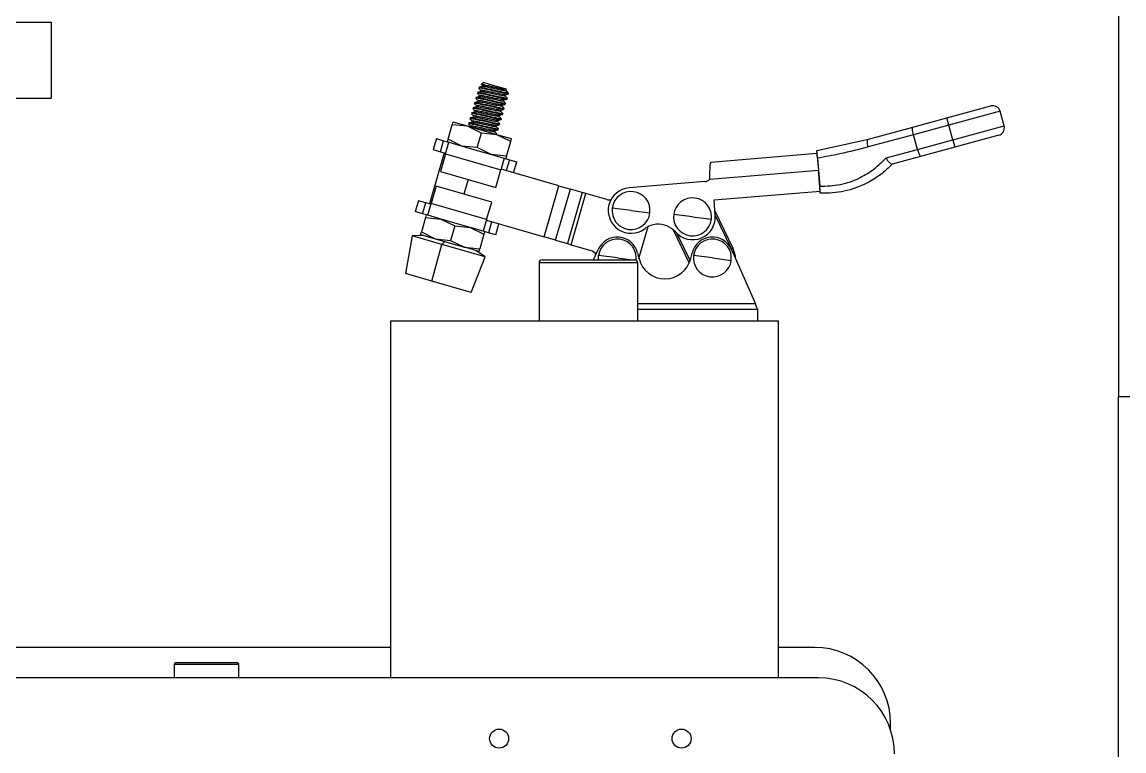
# Model space of a CAD drawing. Header units: millimetres. Extents: x -190 to 12889, y -227 to 3957.
# Drawn here: x 11197.9 to 11342.8, y 1205.8 to 1301.7 of the extents above; entities that cross this region are included whole.
import ezdxf

# ---------------------------------------------------------------- set-up
doc = ezdxf.new("R2010")
doc.units = ezdxf.units.MM
doc.header["$LTSCALE"] = 0.7
doc.layers.get('0').update_dxf_attribs({"color": 255})

msp = doc.modelspace()

# ---------------------------------------------------------------- linework, layer by layer
at = {"color": 7, "linetype": 'Continuous', "lineweight": 25}
for p, q in [((11342.1283, 1325.4288), (11342.1283, 1252.4288)), ((11091.7095, 1301.7288), (11201.7095, 1301.7288)), ((11201.7095, 1301.7288), (11201.7095, 1291.7288)), ((11258.3073, 1293.519), (11258.4364, 1293.3842)), ((11258.6539, 1293.75), (11258.3078, 1293.5588)), ((11258.4274, 1293.4011), (11258.3808, 1293.2395)), ((11258.6539, 1293.75), (11259.8143, 1293.4158)), ((11259.8143, 1293.4158), (11259.722, 1293.2354)), ((11259.8143, 1293.4158), (11261.5367, 1292.9196)), ((11151.9859, 1291.7288), (11201.7095, 1291.7288)), ((11258.0398, 1292.0558), (11257.9933, 1291.8942)), ((11258.2336, 1292.7284), (11258.187, 1292.5668)), ((11259.3503, 1292.1575), (11259.3261, 1292.0735)), ((11259.5441, 1292.8302), (11259.5199, 1292.7461)), ((11261.3976, 1291.9991), (11261.4443, 1292.1614)), ((11261.8787, 1292.3007), (11261.605, 1292.3796)), ((11261.8787, 1292.3007), (11261.7731, 1292.4918)), ((11257.189, 1290.3333), (11257.1861, 1290.3224)), ((11257.3826, 1291.0055), (11257.3799, 1290.9951)), ((11257.5763, 1291.6776), (11257.5737, 1291.6677)), ((11257.846, 1291.3832), (11257.7995, 1291.2215)), ((11258.9628, 1290.8122), (11258.9386, 1290.7282)), ((11259.1566, 1291.4849), (11259.1323, 1291.4008)), ((11261.2038, 1291.3264), (11261.2505, 1291.4887)), ((11319.5192, 1289.1162), (11325.3112, 1290.6824)), ((11258.3814, 1288.7943), (11258.3572, 1288.7102)), ((11258.5752, 1289.467), (11258.551, 1289.3829)), ((11258.769, 1290.1396), (11258.7448, 1290.0555)), ((11260.4287, 1288.6359), (11260.4755, 1288.7983)), ((11260.6225, 1289.3085), (11260.6692, 1289.4709)), ((11260.8162, 1289.9812), (11260.863, 1290.1435)), ((11315.0352, 1287.9036), (11319.5192, 1289.1162)), ((11319.7802, 1288.1509), (11319.5192, 1289.1162)), ((11326.5375, 1289.9782), (11319.7802, 1288.1509)), ((11327.0596, 1288.0475), (11326.5375, 1289.9782)), ((11253.9094, 1286.3116), (11254.459, 1288.2195)), ((11254.459, 1288.2195), (11254.5579, 1288.5628)), ((11256.4797, 1288.0091), (11254.459, 1288.2195)), ((11256.4797, 1288.0091), (11254.5579, 1288.5628)), ((11258.3027, 1287.1122), (11256.4797, 1288.0091)), ((11260.3234, 1286.9018), (11256.4797, 1288.0091)), ((11258.1877, 1288.1217), (11258.1634, 1288.0376)), ((11309.2139, 1286.3295), (11315.0352, 1287.9036)), ((11319.7802, 1288.1509), (11315.1484, 1286.8983)), ((11320.3023, 1286.2202), (11319.7802, 1288.1509)), ((11320.3023, 1286.2202), (11327.0596, 1288.0475)), ((11252.3691, 1286.3835), (11251.9538, 1284.9422)), ((11252.3691, 1286.3835), (11253.3217, 1286.1091)), ((11252.9065, 1284.6677), (11253.3217, 1286.1091)), ((11253.3217, 1286.1091), (11254.0027, 1285.9129)), ((11253.5597, 1284.3755), (11254.0027, 1285.9129)), ((11253.9094, 1286.3116), (11253.8105, 1285.9683)), ((11255.7323, 1285.4147), (11253.9094, 1286.3116)), ((11254.0027, 1285.9129), (11256.8001, 1285.1071)), ((11257.753, 1285.2043), (11258.3027, 1287.1122)), ((11260.3234, 1286.9018), (11258.3027, 1287.1122)), ((11262.1464, 1286.0049), (11260.3234, 1286.9018)), ((11262.2453, 1286.3482), (11260.3234, 1286.9018)), ((11261.5967, 1284.097), (11262.1464, 1286.0049)), ((11262.1464, 1286.0049), (11262.2453, 1286.3482)), ((11302.421, 1284.8352), (11309.2139, 1286.3295)), ((11315.1484, 1286.8983), (11309.1861, 1285.286)), ((11315.6705, 1284.9677), (11315.1484, 1286.8983)), ((11315.6705, 1284.9677), (11320.3023, 1286.2202)), ((11320.3023, 1286.2202), (11320.5634, 1285.2549)), ((11326.3553, 1286.8211), (11320.5634, 1285.2549)), ((11253.3952, 1284.5269), (11251.4574, 1277.8005)), ((11251.9538, 1284.9422), (11252.9065, 1284.6677)), ((11252.9065, 1284.6677), (11253.5874, 1284.4716)), ((11257.753, 1285.2043), (11255.7323, 1285.4147)), ((11256.8001, 1285.1071), (11258.5082, 1284.615)), ((11259.576, 1284.3074), (11257.753, 1285.2043)), ((11258.5082, 1284.615), (11261.3056, 1283.8091)), ((11288.4911, 1283.3058), (11302.4442, 1284.4504)), ((11302.4442, 1284.4504), (11302.6271, 1282.2213)), ((11311.5226, 1283.846), (11315.6705, 1284.9677)), ((11320.5634, 1285.2549), (11316.0793, 1284.0423)), ((11253.5597, 1284.3755), (11252.8953, 1282.0693)), ((11253.5597, 1284.3755), (11260.8627, 1282.2716)), ((11261.5967, 1284.097), (11259.576, 1284.3074)), ((11261.3056, 1283.8091), (11260.8627, 1282.2716)), ((11261.3056, 1283.8091), (11261.9866, 1283.6129)), ((11261.5967, 1284.097), (11261.4978, 1283.7537)), ((11261.9866, 1283.6129), (11261.5713, 1282.1715)), ((11261.9866, 1283.6129), (11262.9392, 1283.3385)), ((11262.524, 1281.8971), (11262.9392, 1283.3385)), ((11302.5054, 1283.8066), (11302.8088, 1280.1087)), ((11316.0793, 1284.0423), (11312.3296, 1283.0283)), ((11252.8953, 1282.0693), (11260.1983, 1279.9654)), ((11260.1983, 1279.9654), (11260.8627, 1282.2716)), ((11268.4768, 1280.1822), (11260.8904, 1282.3677)), ((11288.3514, 1281.0502), (11302.6271, 1282.2213)), ((11302.853, 1279.4672), (11302.6271, 1282.2213)), ((11252.3417, 1280.1474), (11251.6773, 1277.8412)), ((11259.6447, 1278.0435), (11252.3417, 1280.1474)), ((11266.539, 1273.4557), (11268.4768, 1280.1822)), ((11268.4768, 1280.1822), (11269.9965, 1279.7444)), ((11287.6989, 1280.7324), (11277.7323, 1279.9147)), ((11268.0587, 1273.0179), (11269.9965, 1279.7444)), ((11271.5378, 1279.3003), (11269.6, 1272.5739)), ((11271.5378, 1279.3003), (11269.9965, 1279.7444)), ((11270.1005, 1272.4297), (11272.0383, 1279.1561)), ((11272.0383, 1279.1561), (11271.5378, 1279.3003)), ((11274.8134, 1278.3567), (11272.0383, 1279.1561)), ((11288.8999, 1278.3225), (11302.853, 1279.4672)), ((11250.0161, 1278.2157), (11249.6008, 1276.7743)), ((11250.9687, 1277.9413), (11250.0161, 1278.2157)), ((11250.5535, 1276.4999), (11250.9687, 1277.9413)), ((11251.6496, 1277.7451), (11250.9687, 1277.9413)), ((11251.2344, 1276.3037), (11251.6773, 1277.8412)), ((11258.9803, 1275.7373), (11251.6773, 1277.8412)), ((11258.9803, 1275.7373), (11259.6447, 1278.0435)), ((11277.9776, 1276.9248), (11275.4979, 1277.2428)), ((11289.0634, 1276.3292), (11288.8999, 1278.3225)), ((11250.5535, 1276.4999), (11249.6008, 1276.7743)), ((11250.9433, 1276.0158), (11250.3937, 1274.1079)), ((11251.2344, 1276.3037), (11250.5535, 1276.4999)), ((11251.0422, 1276.3591), (11250.9433, 1276.0158)), ((11250.9433, 1276.0158), (11252.964, 1275.8055)), ((11254.0318, 1275.4979), (11251.2344, 1276.3037)), ((11252.964, 1275.8055), (11254.787, 1274.9085)), ((11258.9803, 1275.7373), (11258.5374, 1274.1999)), ((11277.9776, 1276.9248), (11280.4573, 1276.6068)), ((11286.0735, 1276.0839), (11283.5938, 1276.4019)), ((11286.0735, 1276.0839), (11288.5532, 1275.7659)), ((11289.0179, 1276.8844), (11291.3808, 1271.9812)), ((11291.2006, 1271.8944), (11289.0634, 1276.3292)), ((11255.74, 1275.0058), (11254.0318, 1275.4979)), ((11254.787, 1274.9085), (11254.2374, 1273.0006)), ((11254.787, 1274.9085), (11256.8077, 1274.6982)), ((11258.5374, 1274.1999), (11255.74, 1275.0058)), ((11256.8077, 1274.6982), (11258.6307, 1273.8012)), ((11258.9526, 1275.6412), (11266.539, 1273.4557)), ((11259.6335, 1275.4451), (11259.2183, 1274.0037)), ((11260.1709, 1273.7293), (11260.5862, 1275.1706)), ((11279.0224, 1270.6222), (11280.2264, 1274.8014)), ((11285.648, 1270.0565), (11283.5812, 1274.3452)), ((11249.2005, 1273.5787), (11248.2969, 1268.6357)), ((11250.7221, 1273.6415), (11249.2005, 1273.5787)), ((11253.0683, 1272.4645), (11249.2005, 1273.5787)), ((11250.2948, 1273.7646), (11250.3937, 1274.1079)), ((11250.2948, 1273.7646), (11252.2166, 1273.211)), ((11250.3937, 1274.1079), (11252.2166, 1273.211)), ((11252.2166, 1273.211), (11254.2374, 1273.0006)), ((11252.2166, 1273.211), (11256.0603, 1272.1037)), ((11254.2374, 1273.0006), (11256.0603, 1272.1037)), ((11258.6307, 1273.8012), (11258.081, 1271.8933)), ((11259.2183, 1274.0037), (11258.5374, 1274.1999)), ((11258.7296, 1274.1445), (11258.6307, 1273.8012)), ((11260.1709, 1273.7293), (11259.2183, 1274.0037)), ((11268.0587, 1273.0179), (11266.539, 1273.4557)), ((11268.0587, 1273.0179), (11269.6, 1272.5739)), ((11284.0187, 1273.8981), (11285.7459, 1270.3139)), ((11251.7779, 1267.6329), (11253.0683, 1272.4645)), ((11258.8097, 1270.8104), (11253.0683, 1272.4645)), ((11256.0603, 1272.1037), (11258.081, 1271.8933)), ((11257.9821, 1271.55), (11256.0603, 1272.1037)), ((11258.8097, 1270.8104), (11257.5548, 1271.6731)), ((11257.9821, 1271.55), (11258.081, 1271.8933)), ((11269.6, 1272.5739), (11270.1005, 1272.4297)), ((11270.1005, 1272.4297), (11272.7053, 1271.6793)), ((11273.0594, 1270.4288), (11273.6642, 1271.7932)), ((11291.1924, 1271.7932), (11294.3518, 1264.6654)), ((11291.3808, 1271.9812), (11291.2006, 1271.8944)), ((11291.4058, 1271.3116), (11291.2006, 1271.8944)), ((11256.9452, 1266.1443), (11258.8097, 1270.8104)), ((11265.8783, 1270.0288), (11265.8783, 1262.4288)), ((11266.2783, 1270.4288), (11272.3783, 1270.4288)), ((11272.3783, 1270.4288), (11278.4783, 1270.4288)), ((11273.6908, 1270.4288), (11273.6986, 1270.9968)), ((11276.1783, 1270.6788), (11273.6986, 1270.9968)), ((11278.8502, 1271.3294), (11279.0276, 1270.6007)), ((11278.8783, 1262.4288), (11278.8783, 1270.0288)), ((11285.8289, 1270.6007), (11286.0063, 1271.3294)), ((11288.6783, 1270.6788), (11286.1986, 1270.9968)), ((11288.6783, 1270.6788), (11291.158, 1270.3608)), ((11251.7779, 1267.6329), (11248.2969, 1268.6357)), ((11256.9452, 1266.1443), (11251.7779, 1267.6329)), ((11278.8783, 1263.9288), (11294.6783, 1263.9288)), ((11294.6783, 1262.4288), (11294.6783, 1263.9288)), ((11246.3783, 1215.4288), (11246.3783, 1262.4288)), ((11246.3783, 1262.4288), (11297.3783, 1262.4288)), ((11297.3783, 1215.4288), (11297.3783, 1262.4288)), ((11342.1283, 1252.4288), (11362.1283, 1252.4288)), ((11342.1283, 1178.9288), (11342.1283, 1252.4288)), ((11246.3783, 1219.4288), (11038.3783, 1219.4288)), ((11302.1283, 1219.4288), (11297.3783, 1219.4288)), ((11217.8783, 1217.1788), (11217.8783, 1215.4288)), ((11218.1283, 1217.4288), (11222.1283, 1217.4288)), ((11222.1283, 1217.4288), (11226.1283, 1217.4288)), ((11226.3783, 1215.4288), (11226.3783, 1217.1788)), ((11302.6283, 1215.4288), (10982.6283, 1215.4288)), ((11312.1283, 1208.5513), (11312.1283, 1209.4288))]:
    msp.add_line(p, q, dxfattribs=at)
at = {"color": 8, "linetype": 'Continuous', "lineweight": 25}
for p, q in [((11256.5468, 1281.0173), (11255.9932, 1279.0955)), ((11253.4723, 1272.8492), (11253.0683, 1272.4645)), ((11272.3783, 1270.0288), (11265.8783, 1270.0288)), ((11278.8783, 1270.0288), (11272.3783, 1270.0288)), ((11276.1783, 1270.6788), (11278.1276, 1270.4288)), ((11294.3518, 1264.6654), (11278.8783, 1264.6654)), ((11222.1283, 1217.1788), (11217.8783, 1217.1788)), ((11226.3783, 1217.1788), (11222.1283, 1217.1788))]:
    msp.add_line(p, q, dxfattribs=at)
at = {"color": 7, "linetype": 'Continuous', "lineweight": 25, "flags": 128}
for points in [[(11309.1861, 1285.286), (11309.1407, 1285.4759), (11309.1082, 1285.6614), (11309.0897, 1285.8355), (11309.0861, 1285.9915), (11309.0974, 1286.1234), (11309.1232, 1286.2261), (11309.1626, 1286.2957), (11309.2139, 1286.3295)], [(11312.3525, 1283.0345), (11312.3525, 1283.0345)], [(11291.3808, 1271.9812), (11291.6633, 1270.9783), (11291.6782, 1270.6971)]]:
    msp.add_lwpolyline(points, dxfattribs=at)
at = {"color": 7, "linetype": 'Continuous', "lineweight": 25}
for centre in [(11260.6283, 1207.4288), (11284.6283, 1207.4288)]:
    msp.add_circle(centre, 1.25, dxfattribs=at)
for centre, radius, start, end in [((11325.5722, 1289.7171), 1, 15.131842, 105.131842), ((11326.0943, 1287.7865), 1, 285.131842, 15.131842), ((11287.6171, 1281.729), 1, 274.689901, 317.247313), ((11277.9776, 1276.9248), 3, 94.689901, 306.779954), ((11277.9776, 1276.9248), 2.5, 352.691941, 172.691941), ((11275.0903, 1279.3176), 1, 253.929136, 284.28437), ((11277.9776, 1276.9248), 2.5, 172.691941, 352.691941), ((11286.0735, 1276.0839), 2.5, 352.691941, 172.691941), ((11286.0735, 1276.0839), 2.5, 172.691941, 352.691941), ((11286.0735, 1276.0839), 3, 221.360537, 4.689901), ((11281.5701, 1272.1191), 3, 94.689901, 126.779954), ((11281.5701, 1272.1191), 3, 41.360537, 94.689901), ((11276.1783, 1270.6788), 2.75, 13.685547, 156.094551), ((11276.1783, 1270.6788), 2.5, 352.691941, 172.691941), ((11288.6783, 1270.6788), 2.75, 23.905449, 166.314453), ((11288.6783, 1270.6788), 2.5, 352.691941, 172.691941), ((11272.4285, 1270.7184), 1, 22.13435, 73.929136), ((11266.2783, 1270.0288), 0.4, 90, 180), ((11278.4783, 1270.0288), 0.4, 0, 90), ((11282.4283, 1271.4288), 3.5, 193.685547, 270), ((11282.4283, 1271.4288), 3.5, 270, 346.314453), ((11288.6783, 1270.6788), 2.5, 172.691941, 352.691941), ((11302.1283, 1209.4288), 10, 0, 90), ((11218.1283, 1217.1788), 0.25, 90, 180), ((11226.1283, 1217.1788), 0.25, 0, 90), ((11302.6283, 1205.4288), 10, 0, 90)]:
    msp.add_arc(centre, radius, start, end, dxfattribs=at)
for points, knots in [([(11258.3926, 1293.2424), (11258.3213, 1293.2245), (11258.1787, 1293.1887), (11258.0361, 1293.153), (11257.9648, 1293.1351)], [0, 0, 0, 0, 0.499738643, 1, 1, 1, 1]), ([(11259.5441, 1292.8302), (11259.2956, 1292.8858), (11258.8063, 1292.9952), (11258.2655, 1293.11), (11257.9701, 1293.1534), (11257.9858, 1293.1267), (11257.9909, 1293.1179)], [0, 0, 0, 0, 0.28854519, 0.56809292, 0.85916537, 1, 1, 1, 1]), ([(11258.3188, 1293.53), (11258.307, 1293.5396), (11258.2864, 1293.5565), (11258.4134, 1293.537), (11258.5229, 1293.516), (11258.5905, 1293.5018), (11258.6001, 1293.4997), (11258.6352, 1293.4922), (11258.7739, 1293.4615), (11259.0112, 1293.406), (11259.3654, 1293.3213), (11259.5911, 1293.2669), (11259.722, 1293.2354)], [0, 0, 0, 0, 0.18352221, 0.32036534, 0.45608094, 0.45681803, 0.46206919, 0.47615664, 0.52852721, 0.72811677, 0.84228917, 1, 1, 1, 1]), ([(11261.2841, 1292.8663), (11261.1534, 1292.8896), (11260.8972, 1292.9354), (11260.3766, 1293.0493), (11259.8252, 1293.1674), (11259.2949, 1293.2775), (11258.8503, 1293.3694), (11258.5464, 1293.4165), (11258.4057, 1293.4203), (11258.444, 1293.3898), (11258.4573, 1293.3792)], [0, 0, 0, 0, 0.13456485, 0.26369068, 0.39681651, 0.5315113, 0.66078637, 0.79363678, 0.92844281, 1, 1, 1, 1]), ([(11261.541, 1292.6999), (11261.5614, 1292.6866), (11261.6346, 1292.6386), (11261.3934, 1292.671), (11260.9379, 1292.7488), (11260.3658, 1292.8728), (11259.6858, 1293.0186), (11259.0036, 1293.1605), (11258.5091, 1293.2548), (11258.4547, 1293.2375), (11258.4325, 1293.2304)], [0, 0, 0, 0, 0.05909508, 0.21270362, 0.33807241, 0.45863927, 0.58223433, 0.73931601, 0.89352259, 1, 1, 1, 1]), ([(11259.722, 1293.2354), (11259.888, 1293.1953), (11260.1847, 1293.1236), (11260.5869, 1293.0254), (11260.9684, 1292.9343), (11261.166, 1292.8917), (11261.2841, 1292.8663)], [0, 0, 0, 0, 0.279822236, 0.499896747, 0.701212562, 1, 1, 1, 1]), ([(11257.5495, 1291.6848), (11257.6003, 1291.6319), (11257.6987, 1291.5294), (11257.7969, 1291.4269), (11257.8444, 1291.3773)], [0, 0, 0, 0, 0.51666351, 1, 1, 1, 1]), ([(11259.1323, 1291.4008), (11258.8838, 1291.4564), (11258.3945, 1291.5658), (11257.8537, 1291.6806), (11257.5583, 1291.7241), (11257.574, 1291.6973), (11257.5791, 1291.6886)], [0, 0, 0, 0, 0.28854519, 0.568092916, 0.859165366, 1, 1, 1, 1]), ([(11258.0049, 1291.8971), (11257.9336, 1291.8792), (11257.791, 1291.8434), (11257.6484, 1291.8077), (11257.577, 1291.7898)], [0, 0, 0, 0, 0.49974095, 1, 1, 1, 1]), ([(11259.1566, 1291.4849), (11258.908, 1291.5405), (11258.4187, 1291.6499), (11257.8779, 1291.7647), (11257.5825, 1291.8082), (11257.5982, 1291.7814), (11257.6034, 1291.7726)], [0, 0, 0, 0, 0.28854519, 0.56809292, 0.85916537, 1, 1, 1, 1]), ([(11257.7442, 1292.3566), (11257.795, 1292.3037), (11257.893, 1292.2015), (11257.991, 1292.0993), (11258.0382, 1292.0501)], [0, 0, 0, 0, 0.51825454, 1, 1, 1, 1]), ([(11259.3261, 1292.0735), (11259.0776, 1292.129), (11258.5883, 1292.2385), (11258.0475, 1292.3533), (11257.7521, 1292.3967), (11257.7678, 1292.3699), (11257.7729, 1292.3612)], [0, 0, 0, 0, 0.28854519, 0.56809292, 0.85916537, 1, 1, 1, 1]), ([(11258.1987, 1292.5698), (11258.1275, 1292.5519), (11257.9848, 1292.516), (11257.8422, 1292.4803), (11257.7709, 1292.4625)], [0, 0, 0, 0, 0.49973974, 1, 1, 1, 1]), ([(11259.3503, 1292.1575), (11259.1018, 1292.2131), (11258.6125, 1292.3225), (11258.0717, 1292.4374), (11257.7763, 1292.4808), (11257.792, 1292.454), (11257.7971, 1292.4453)], [0, 0, 0, 0, 0.28854519, 0.56809292, 0.85916537, 1, 1, 1, 1]), ([(11257.9381, 1293.0291), (11257.989, 1292.9761), (11258.0907, 1292.8702), (11258.1922, 1292.7642), (11258.2429, 1292.7113)], [0, 0, 0, 0, 0.50022171, 1, 1, 1, 1]), ([(11259.5199, 1292.7461), (11259.2714, 1292.8017), (11258.7821, 1292.9111), (11258.2413, 1293.0259), (11257.9459, 1293.0694), (11257.9616, 1293.0426), (11257.9667, 1293.0338)], [0, 0, 0, 0, 0.28854519, 0.56809292, 0.85916537, 1, 1, 1, 1]), ([(11261.2359, 1291.4876), (11261.2358, 1291.4867), (11261.2341, 1291.4766), (11261.1364, 1291.4865), (11260.9382, 1291.5122), (11260.6418, 1291.5658), (11260.288, 1291.6379), (11259.8952, 1291.7244), (11259.4821, 1291.8123), (11259.0758, 1291.8976), (11258.7122, 1291.9722), (11258.4111, 1292.0323), (11258.1829, 1292.0672), (11258.0584, 1292.0713), (11258.0187, 1292.0607), (11258.0493, 1292.0413), (11258.053, 1292.0389)], [0, 0, 0, 0, 0.00804255, 0.08747829, 0.17007014, 0.25350858, 0.33495923, 0.41428718, 0.49672915, 0.58019948, 0.66185745, 0.74111134, 0.82339244, 0.90688283, 0.98873776, 1, 1, 1, 1]), ([(11261.16, 1291.3533), (11261.1776, 1291.3387), (11261.227, 1291.2978), (11260.9707, 1291.3299), (11260.4193, 1291.4286), (11259.6941, 1291.5901), (11259.0232, 1291.73), (11258.4502, 1291.8494), (11258.0459, 1291.9178), (11258.0364, 1291.8885), (11258.0325, 1291.8766)], [0, 0, 0, 0, 0.074015301, 0.206906829, 0.359906379, 0.507820354, 0.628961767, 0.746345077, 0.897225053, 1, 1, 1, 1]), ([(11261.3812, 1292.0164), (11261.3866, 1292.0132), (11261.4417, 1291.9804), (11261.3331, 1291.9843), (11261.0166, 1292.0243), (11260.3978, 1292.1489), (11259.6026, 1292.3234), (11258.8996, 1292.4691), (11258.432, 1292.56), (11258.1988, 1292.5861), (11258.2102, 1292.5609), (11258.2139, 1292.5527)], [0, 0, 0, 0, 0.01266822, 0.12916758, 0.24925141, 0.40090158, 0.5506847, 0.70329696, 0.8198471, 0.94118892, 1, 1, 1, 1]), ([(11261.4224, 1292.1628), (11261.4171, 1292.1599), (11261.4008, 1292.1507), (11261.2655, 1292.1659), (11261.0271, 1292.2028), (11260.7056, 1292.2639), (11260.3347, 1292.343), (11259.9317, 1292.4307), (11259.5168, 1292.5186), (11259.1236, 1292.6002), (11258.7824, 1292.6704), (11258.5072, 1292.7216), (11258.3174, 1292.7448), (11258.2227, 1292.7423), (11258.2421, 1292.7195), (11258.2506, 1292.7096)], [0, 0, 0, 0, 0.03861457, 0.11903808, 0.20199671, 0.28470258, 0.36443401, 0.44460912, 0.52748635, 0.61029391, 0.69027379, 0.77019143, 0.8529757, 0.93587346, 1, 1, 1, 1]), ([(11261.6378, 1291.6021), (11261.6392, 1291.5975), (11261.6457, 1291.5766), (11261.363, 1291.625), (11260.8253, 1291.7301), (11260.0947, 1291.8996), (11259.585, 1292.0149), (11259.3261, 1292.0735)], [0, 0, 0, 0, 0.06500172, 0.2970515, 0.5352, 0.76391925, 1, 1, 1, 1]), ([(11261.6649, 1291.6953), (11261.6698, 1291.6864), (11261.6844, 1291.6597), (11261.3917, 1291.7077), (11260.8484, 1291.8146), (11260.1192, 1291.9836), (11259.6093, 1292.0989), (11259.3503, 1292.1575)], [0, 0, 0, 0, 0.11106672, 0.331684, 0.55809952, 0.77555035, 1, 1, 1, 1]), ([(11261.8407, 1292.2818), (11261.8478, 1292.2749), (11261.8765, 1292.2473), (11261.6503, 1292.2819), (11261.1598, 1292.3723), (11260.394, 1292.5475), (11259.8132, 1292.6795), (11259.5199, 1292.7461)], [0, 0, 0, 0, 0.069600175, 0.279820206, 0.498241488, 0.74661756, 1, 1, 1, 1]), ([(11261.605, 1292.3796), (11261.4665, 1292.4052), (11261.1934, 1292.4558), (11260.6327, 1292.5812), (11260.0711, 1292.7114), (11259.7219, 1292.7901), (11259.5441, 1292.8302)], [0, 0, 0, 0, 0.28474564, 0.56135718, 0.77666663, 1, 1, 1, 1]), ([(11261.019, 1292.9427), (11261.1038, 1292.9013), (11261.2737, 1292.8186), (11261.5477, 1292.6686), (11261.7749, 1292.5124), (11261.8269, 1292.4058), (11261.6791, 1292.3883), (11261.605, 1292.3796)], [0, 0, 0, 0, 0.12546708, 0.25112638, 0.50040526, 0.74963003, 1, 1, 1, 1]), ([(11261.2841, 1292.8663), (11261.4036, 1292.8319), (11261.573, 1292.7831), (11261.5791, 1292.7813), (11261.581, 1292.7808)], [0, 0, 0, 0, 0.70543418, 1, 1, 1, 1]), ([(11261.6949, 1291.6973), (11261.6441, 1291.7503), (11261.5456, 1291.853), (11261.4471, 1291.9559), (11261.3994, 1292.0056)], [0, 0, 0, 0, 0.51578063, 1, 1, 1, 1]), ([(11261.4335, 1292.1587), (11261.5046, 1292.1765), (11261.6469, 1292.2122), (11261.7893, 1292.2478), (11261.8605, 1292.2656)], [0, 0, 0, 0, 0.4997992, 1, 1, 1, 1]), ([(11261.7469, 1292.5178), (11261.7434, 1292.5215), (11261.6891, 1292.5781), (11261.6348, 1292.6348), (11261.5841, 1292.6878)], [0, 0, 0, 0, 0.06518235, 1, 1, 1, 1]), ([(11257.1604, 1290.341), (11257.2113, 1290.2881), (11257.3129, 1290.1822), (11257.4144, 1290.0762), (11257.4652, 1290.0233)], [0, 0, 0, 0, 0.5002031, 1, 1, 1, 1]), ([(11258.7448, 1290.0555), (11258.4963, 1290.1111), (11258.007, 1290.2205), (11257.4662, 1290.3354), (11257.1708, 1290.3788), (11257.1865, 1290.352), (11257.1916, 1290.3433)], [0, 0, 0, 0, 0.28854519, 0.56809292, 0.85916537, 1, 1, 1, 1]), ([(11257.6171, 1290.5518), (11257.5459, 1290.5339), (11257.4032, 1290.498), (11257.2607, 1290.4623), (11257.1893, 1290.4445)], [0, 0, 0, 0, 0.49974371, 1, 1, 1, 1]), ([(11258.769, 1290.1396), (11258.5205, 1290.1952), (11258.0312, 1290.3046), (11257.4904, 1290.4194), (11257.195, 1290.4629), (11257.2107, 1290.4361), (11257.2158, 1290.4273)], [0, 0, 0, 0, 0.28854519, 0.568092916, 0.859165366, 1, 1, 1, 1]), ([(11257.3549, 1291.013), (11257.4057, 1290.96), (11257.5073, 1290.8542), (11257.6088, 1290.7482), (11257.6595, 1290.6953)], [0, 0, 0, 0, 0.50019934, 1, 1, 1, 1]), ([(11258.9386, 1290.7282), (11258.69, 1290.7837), (11258.2007, 1290.8932), (11257.6599, 1291.008), (11257.3645, 1291.0514), (11257.3802, 1291.0246), (11257.3853, 1291.0159)], [0, 0, 0, 0, 0.28854519, 0.568092916, 0.859165366, 1, 1, 1, 1]), ([(11257.811, 1291.2244), (11257.7397, 1291.2065), (11257.5971, 1291.1707), (11257.4545, 1291.135), (11257.3832, 1291.1171)], [0, 0, 0, 0, 0.499742277, 1, 1, 1, 1]), ([(11258.9628, 1290.8122), (11258.7143, 1290.8678), (11258.225, 1290.9772), (11257.6842, 1291.0921), (11257.3888, 1291.1355), (11257.4045, 1291.1087), (11257.4096, 1291.1)], [0, 0, 0, 0, 0.28854519, 0.56809292, 0.85916537, 1, 1, 1, 1]), ([(11260.8075, 1289.9968), (11260.8088, 1289.996), (11260.8644, 1289.9644), (11260.7576, 1289.9651), (11260.4053, 1290.0103), (11259.7587, 1290.1446), (11259.0837, 1290.2918), (11258.5285, 1290.4069), (11258.102, 1290.4951), (11257.8141, 1290.5451), (11257.6499, 1290.5629), (11257.6363, 1290.5506), (11257.6323, 1290.547)], [0, 0, 0, 0, 0.002913114, 0.123415856, 0.280386473, 0.435421968, 0.557632575, 0.682706366, 0.774023169, 0.866513262, 0.961737588, 1, 1, 1, 1]), ([(11260.8507, 1290.1535), (11260.8428, 1290.1459), (11260.8274, 1290.1311), (11260.6483, 1290.1527), (11260.3924, 1290.1945), (11260.0603, 1290.2589), (11259.6824, 1290.3408), (11259.2756, 1290.4286), (11258.8616, 1290.5162), (11258.4763, 1290.5958), (11258.1463, 1290.6636), (11257.8842, 1290.7101), (11257.7126, 1290.7278), (11257.6379, 1290.7222), (11257.6624, 1290.7005), (11257.671, 1290.6929)], [0, 0, 0, 0, 0.08250548, 0.16143438, 0.24236165, 0.32254091, 0.39965423, 0.47836809, 0.55924822, 0.63955761, 0.71682166, 0.79531083, 0.8761324, 0.95656099, 1, 1, 1, 1]), ([(11260.9643, 1290.6805), (11260.9827, 1290.6691), (11261.0607, 1290.6212), (11260.8406, 1290.6494), (11260.4049, 1290.7213), (11259.7914, 1290.8531), (11259.0445, 1291.0133), (11258.3801, 1291.1517), (11257.9432, 1291.2312), (11257.8558, 1291.2253), (11257.8123, 1291.2224)], [0, 0, 0, 0, 0.04733945, 0.2002624, 0.32538649, 0.44614028, 0.60247795, 0.75795091, 0.8794695, 1, 1, 1, 1]), ([(11261.027, 1290.8202), (11260.9805, 1290.8173), (11260.9062, 1290.8128), (11260.5679, 1290.8708), (11260.2009, 1290.9421), (11259.7226, 1291.0473), (11259.1684, 1291.1653), (11258.6472, 1291.2732), (11258.2176, 1291.3612), (11257.9371, 1291.4007), (11257.8189, 1291.4006), (11257.8619, 1291.3708), (11257.8736, 1291.3627)], [0, 0, 0, 0, 0.13974532, 0.22326158, 0.30586146, 0.41182754, 0.5218261, 0.63221154, 0.73821441, 0.8480274, 0.95854746, 1, 1, 1, 1]), ([(11261.2595, 1290.2862), (11261.2757, 1290.2666), (11261.3079, 1290.2274), (11260.986, 1290.2766), (11260.435, 1290.3856), (11259.7078, 1290.5541), (11259.1977, 1290.6695), (11258.9386, 1290.7282)], [0, 0, 0, 0, 0.19883481, 0.39766962, 0.6017302, 0.7977112, 1, 1, 1, 1]), ([(11261.2774, 1290.35), (11261.2823, 1290.3411), (11261.2969, 1290.3145), (11261.0041, 1290.3625), (11260.4608, 1290.4693), (11259.7316, 1290.6383), (11259.2217, 1290.7537), (11258.9628, 1290.8122)], [0, 0, 0, 0, 0.11106672, 0.331684, 0.55809952, 0.77555035, 1, 1, 1, 1]), ([(11261.4469, 1290.9385), (11261.4518, 1290.9296), (11261.4664, 1290.903), (11261.1737, 1290.951), (11260.6304, 1291.0578), (11259.9012, 1291.2269), (11259.3913, 1291.3422), (11259.1323, 1291.4008)], [0, 0, 0, 0, 0.11106672, 0.331684, 0.55809952, 0.77555035, 1, 1, 1, 1]), ([(11261.4711, 1291.0226), (11261.476, 1291.0137), (11261.4907, 1290.9871), (11261.1979, 1291.0351), (11260.6546, 1291.1419), (11259.9254, 1291.3109), (11259.4155, 1291.4263), (11259.1566, 1291.4849)], [0, 0, 0, 0, 0.11106672, 0.331684, 0.55809952, 0.77555035, 1, 1, 1, 1]), ([(11260.8505, 1290.1403), (11260.9217, 1290.1582), (11261.0641, 1290.1939), (11261.2066, 1290.2295), (11261.2779, 1290.2473)], [0, 0, 0, 0, 0.49976407, 1, 1, 1, 1]), ([(11261.3073, 1290.3521), (11261.2565, 1290.4051), (11261.1548, 1290.5111), (11261.0533, 1290.6171), (11261.0026, 1290.6701)], [0, 0, 0, 0, 0.500198685, 1, 1, 1, 1]), ([(11261.0455, 1290.8133), (11261.1167, 1290.8311), (11261.2591, 1290.8668), (11261.4015, 1290.9024), (11261.4727, 1290.9202)], [0, 0, 0, 0, 0.49977954, 1, 1, 1, 1]), ([(11261.5011, 1291.0247), (11261.4503, 1291.0777), (11261.3487, 1291.1837), (11261.2471, 1291.2897), (11261.1964, 1291.3427)], [0, 0, 0, 0, 0.50019713, 1, 1, 1, 1]), ([(11261.2402, 1291.4861), (11261.3113, 1291.504), (11261.4536, 1291.5397), (11261.596, 1291.5753), (11261.6672, 1291.5931)], [0, 0, 0, 0, 0.49979915, 1, 1, 1, 1]), ([(11256.7719, 1288.9968), (11256.8227, 1288.9438), (11256.9243, 1288.8379), (11257.0259, 1288.732), (11257.0766, 1288.679)], [0, 0, 0, 0, 0.50019912, 1, 1, 1, 1]), ([(11258.3572, 1288.7102), (11258.109, 1288.7657), (11257.6202, 1288.875), (11257.0755, 1288.9909), (11256.7677, 1289.0344), (11256.7917, 1289.0021), (11256.8016, 1288.9888)], [0, 0, 0, 0, 0.2713939, 0.53432516, 0.8080961, 1, 1, 1, 1]), ([(11257.2294, 1289.2064), (11257.1581, 1289.1885), (11257.0155, 1289.1527), (11256.873, 1289.117), (11256.8016, 1289.0991)], [0, 0, 0, 0, 0.49974691, 1, 1, 1, 1]), ([(11258.3814, 1288.7943), (11258.1329, 1288.8499), (11257.6436, 1288.9593), (11257.1028, 1289.0742), (11256.8074, 1289.1176), (11256.8231, 1289.0908), (11256.8282, 1289.0821)], [0, 0, 0, 0, 0.28854519, 0.56809292, 0.85916537, 1, 1, 1, 1]), ([(11256.9661, 1289.669), (11257.0169, 1289.616), (11257.1185, 1289.5101), (11257.2201, 1289.4042), (11257.2708, 1289.3512)], [0, 0, 0, 0, 0.500201182, 1, 1, 1, 1]), ([(11258.551, 1289.3829), (11258.3025, 1289.4385), (11257.8132, 1289.5479), (11257.2724, 1289.6627), (11256.977, 1289.7061), (11256.9927, 1289.6794), (11256.9978, 1289.6706)], [0, 0, 0, 0, 0.28854519, 0.56809292, 0.85916537, 1, 1, 1, 1]), ([(11257.4233, 1289.8791), (11257.352, 1289.8612), (11257.2094, 1289.8254), (11257.0668, 1289.7897), (11256.9955, 1289.7718)], [0, 0, 0, 0, 0.499745261, 1, 1, 1, 1]), ([(11258.5752, 1289.467), (11258.3267, 1289.5225), (11257.8374, 1289.632), (11257.2966, 1289.7468), (11257.0012, 1289.7902), (11257.0169, 1289.7634), (11257.022, 1289.7547)], [0, 0, 0, 0, 0.28854519, 0.56809292, 0.85916537, 1, 1, 1, 1]), ([(11260.4566, 1288.7969), (11260.4374, 1288.7948), (11260.3949, 1288.7903), (11260.2092, 1288.8148), (11259.9332, 1288.8625), (11259.5885, 1288.9312), (11259.2024, 1289.0159), (11258.7918, 1289.1038), (11258.3804, 1289.1904), (11257.8855, 1289.2926), (11257.4893, 1289.37), (11257.3069, 1289.3802), (11257.2308, 1289.3789), (11257.2807, 1289.3524), (11257.2906, 1289.3471)], [0, 0, 0, 0, 0.06789733, 0.15101937, 0.23558001, 0.31869663, 0.39891352, 0.48184892, 0.56640373, 0.64969649, 0.81138005, 0.89591701, 0.97937494, 1, 1, 1, 1]), ([(11260.3979, 1288.6582), (11260.4105, 1288.65), (11260.4649, 1288.6143), (11260.3272, 1288.6238), (11259.9887, 1288.6728), (11259.4597, 1288.7794), (11258.8435, 1288.9153), (11258.2215, 1289.045), (11257.6951, 1289.1545), (11257.3335, 1289.2163), (11257.2735, 1289.2052), (11257.2467, 1289.2003)], [0, 0, 0, 0, 0.03630018, 0.15705889, 0.28260471, 0.40670715, 0.52821778, 0.65435963, 0.77625841, 0.89989636, 1, 1, 1, 1]), ([(11260.609, 1289.3266), (11260.6148, 1289.3148), (11260.6269, 1289.2901), (11260.4858, 1289.301), (11260.2274, 1289.3395), (11259.8634, 1289.4085), (11259.4344, 1289.5013), (11258.969, 1289.6017), (11258.503, 1289.6997), (11258.0836, 1289.7861), (11257.7462, 1289.8529), (11257.5058, 1289.8874), (11257.452, 1289.8802), (11257.4263, 1289.8768)], [0, 0, 0, 0, 0.08253784, 0.17287046, 0.26688229, 0.36083402, 0.45108144, 0.54325576, 0.63775185, 0.73045624, 0.82042243, 0.9140575, 1, 1, 1, 1]), ([(11260.66, 1289.4799), (11260.6579, 1289.474), (11260.6526, 1289.4594), (11260.5291, 1289.4705), (11260.3082, 1289.5025), (11260.0004, 1289.5595), (11259.6379, 1289.635), (11259.2401, 1289.7223), (11258.8256, 1289.8103), (11258.4247, 1289.894), (11258.0715, 1289.9665), (11257.782, 1290.0229), (11257.5732, 1290.0517), (11257.4552, 1290.0544), (11257.4638, 1290.033), (11257.4679, 1290.0227)], [0, 0, 0, 0, 0.053337, 0.13086053, 0.21132614, 0.29211156, 0.37049709, 0.44782409, 0.52817504, 0.60902368, 0.68763779, 0.76480071, 0.84502602, 0.92592649, 1, 1, 1, 1]), ([(11260.696, 1288.332), (11260.7009, 1288.3231), (11260.7155, 1288.2965), (11260.4228, 1288.3445), (11259.8795, 1288.4513), (11259.1503, 1288.6204), (11258.6404, 1288.7357), (11258.3814, 1288.7943)], [0, 0, 0, 0, 0.11106672, 0.331684, 0.55809952, 0.77555035, 1, 1, 1, 1]), ([(11260.872, 1288.9409), (11260.8881, 1288.9213), (11260.9204, 1288.8822), (11260.5984, 1288.9313), (11260.0474, 1289.0404), (11259.3202, 1289.2088), (11258.8101, 1289.3242), (11258.551, 1289.3829)], [0, 0, 0, 0, 0.19883481, 0.39766962, 0.6017302, 0.7977112, 1, 1, 1, 1]), ([(11260.8898, 1289.0047), (11260.8947, 1288.9958), (11260.9093, 1288.9692), (11260.6165, 1289.0172), (11260.0732, 1289.124), (11259.3441, 1289.293), (11258.8342, 1289.4084), (11258.5752, 1289.467)], [0, 0, 0, 0, 0.11106672, 0.331684, 0.55809952, 0.77555035, 1, 1, 1, 1]), ([(11261.0657, 1289.6135), (11261.0819, 1289.5939), (11261.1142, 1289.5548), (11260.7922, 1289.6039), (11260.2412, 1289.713), (11259.514, 1289.8814), (11259.0039, 1289.9969), (11258.7448, 1290.0555)], [0, 0, 0, 0, 0.19883481, 0.39766962, 0.6017302, 0.7977112, 1, 1, 1, 1]), ([(11261.0836, 1289.6773), (11261.0885, 1289.6684), (11261.1031, 1289.6418), (11260.8103, 1289.6898), (11260.267, 1289.7966), (11259.5378, 1289.9656), (11259.028, 1290.081), (11258.769, 1290.1396)], [0, 0, 0, 0, 0.111066723, 0.331683998, 0.558099522, 0.775550348, 1, 1, 1, 1]), ([(11260.4605, 1288.7945), (11260.5317, 1288.8124), (11260.6741, 1288.8481), (11260.8166, 1288.8837), (11260.8879, 1288.9015)], [0, 0, 0, 0, 0.49976112, 1, 1, 1, 1]), ([(11260.9196, 1289.0069), (11260.8688, 1289.0599), (11260.7672, 1289.1659), (11260.6656, 1289.2719), (11260.6149, 1289.3249)], [0, 0, 0, 0, 0.50020188, 1, 1, 1, 1]), ([(11260.6554, 1289.4674), (11260.7266, 1289.4852), (11260.869, 1289.521), (11261.0115, 1289.5566), (11261.0828, 1289.5744)], [0, 0, 0, 0, 0.49975698, 1, 1, 1, 1]), ([(11261.1135, 1289.6795), (11261.0626, 1289.7325), (11260.961, 1289.8385), (11260.8595, 1289.9445), (11260.8087, 1289.9975)], [0, 0, 0, 0, 0.50020027, 1, 1, 1, 1]), ([(11256.5786, 1288.3236), (11256.6294, 1288.2706), (11256.7311, 1288.1647), (11256.8327, 1288.0587), (11256.8834, 1288.0058)], [0, 0, 0, 0, 0.500218881, 1, 1, 1, 1]), ([(11258.1634, 1288.0376), (11257.9149, 1288.0932), (11257.4256, 1288.2026), (11256.8848, 1288.3174), (11256.5894, 1288.3609), (11256.6051, 1288.3341), (11256.6102, 1288.3253)], [0, 0, 0, 0, 0.28854519, 0.56809292, 0.85916537, 1, 1, 1, 1]), ([(11257.0356, 1288.5338), (11256.9643, 1288.5159), (11256.8217, 1288.48), (11256.6791, 1288.4443), (11256.6078, 1288.4265)], [0, 0, 0, 0, 0.499748668, 1, 1, 1, 1]), ([(11258.1877, 1288.1217), (11257.9391, 1288.1772), (11257.4498, 1288.2867), (11256.9091, 1288.4015), (11256.6137, 1288.4449), (11256.6293, 1288.4181), (11256.6345, 1288.4094)], [0, 0, 0, 0, 0.28854519, 0.56809292, 0.85916537, 1, 1, 1, 1]), ([(11260.0624, 1287.4531), (11260.0583, 1287.4507), (11260.0431, 1287.4422), (11259.9127, 1287.457), (11259.6772, 1287.4932), (11259.3569, 1287.5539), (11258.987, 1287.6326), (11258.5845, 1287.7202), (11258.1696, 1287.8081), (11257.7754, 1287.89), (11257.4329, 1287.9604), (11257.156, 1288.0123), (11256.9644, 1288.036), (11256.8684, 1288.0345), (11256.8855, 1288.0128), (11256.8926, 1288.0038)], [0, 0, 0, 0, 0.03089047, 0.11225961, 0.1962558, 0.28006082, 0.36090017, 0.44201438, 0.52592402, 0.60982798, 0.69092625, 0.7717808, 0.85559222, 0.93958344, 1, 1, 1, 1]), ([(11260.0217, 1287.3102), (11260.0308, 1287.3011), (11260.0541, 1287.2778), (11259.9764, 1287.277), (11259.8027, 1287.2965), (11259.5302, 1287.343), (11259.1888, 1287.4101), (11258.8021, 1287.4946), (11258.3888, 1287.5833), (11257.9735, 1287.6709), (11257.5906, 1287.7499), (11257.2762, 1287.8135), (11257.0821, 1287.8485), (11257.0263, 1287.8529), (11257.0205, 1287.8534)], [0, 0, 0, 0, 0.05843271, 0.14900444, 0.24239557, 0.33779552, 0.43189862, 0.52249926, 0.61578967, 0.71117806, 0.80536112, 0.895998, 0.98918542, 1, 1, 1, 1]), ([(11260.2118, 1287.983), (11260.2204, 1287.9777), (11260.2768, 1287.9433), (11260.1572, 1287.9492), (11259.8446, 1287.9914), (11259.3303, 1288.0927), (11258.7205, 1288.2275), (11258.0941, 1288.3586), (11257.5524, 1288.4713), (11257.1592, 1288.5417), (11257.0804, 1288.534), (11257.0423, 1288.5302)], [0, 0, 0, 0, 0.02189031, 0.14272778, 0.26779839, 0.39249911, 0.51352928, 0.63953523, 0.76216203, 0.88495203, 1, 1, 1, 1]), ([(11260.2468, 1288.1285), (11260.2352, 1288.1249), (11260.2029, 1288.1146), (11259.9523, 1288.1516), (11259.5436, 1288.2267), (11259.0307, 1288.3384), (11258.4776, 1288.457), (11257.9469, 1288.5672), (11257.5001, 1288.6596), (11257.1944, 1288.7074), (11257.0517, 1288.7124), (11257.0866, 1288.6835), (11257.0979, 1288.6741)], [0, 0, 0, 0, 0.06193412, 0.17288679, 0.28493553, 0.39245729, 0.5031901, 0.61534156, 0.72299828, 0.83349681, 0.94573541, 1, 1, 1, 1]), ([(11260.4844, 1287.5956), (11260.5005, 1287.576), (11260.5328, 1287.5369), (11260.2109, 1287.586), (11259.6599, 1287.6951), (11258.9327, 1287.8635), (11258.4225, 1287.979), (11258.1634, 1288.0376)], [0, 0, 0, 0, 0.19883481, 0.39766962, 0.6017302, 0.7977112, 1, 1, 1, 1]), ([(11260.5023, 1287.6594), (11260.5071, 1287.6505), (11260.5218, 1287.6239), (11260.229, 1287.6719), (11259.6857, 1287.7787), (11258.9565, 1287.9477), (11258.4466, 1288.0631), (11258.1877, 1288.1217)], [0, 0, 0, 0, 0.11106672, 0.331684, 0.55809952, 0.77555035, 1, 1, 1, 1]), ([(11260.6782, 1288.2682), (11260.6943, 1288.2487), (11260.7266, 1288.2095), (11260.4047, 1288.2586), (11259.8537, 1288.3677), (11259.1265, 1288.5362), (11258.6163, 1288.6516), (11258.3572, 1288.7102)], [0, 0, 0, 0, 0.19883481, 0.39766962, 0.6017302, 0.7977112, 1, 1, 1, 1]), ([(11260.0729, 1287.4492), (11260.144, 1287.4671), (11260.2863, 1287.5028), (11260.4287, 1287.5384), (11260.4999, 1287.5562)], [0, 0, 0, 0, 0.499800157, 1, 1, 1, 1]), ([(11260.532, 1287.6617), (11260.4812, 1287.7147), (11260.3795, 1287.8207), (11260.278, 1287.9267), (11260.2272, 1287.9797)], [0, 0, 0, 0, 0.50020518, 1, 1, 1, 1]), ([(11260.2663, 1288.1218), (11260.3374, 1288.1396), (11260.4798, 1288.1754), (11260.6222, 1288.211), (11260.6935, 1288.2288)], [0, 0, 0, 0, 0.49977653, 1, 1, 1, 1]), ([(11260.7258, 1288.3343), (11260.675, 1288.3873), (11260.5765, 1288.49), (11260.4781, 1288.5927), (11260.4306, 1288.6424)], [0, 0, 0, 0, 0.51630116, 1, 1, 1, 1]), ([(11315.1484, 1286.8983), (11315.1254, 1286.9879), (11315.0775, 1287.1741), (11315.0255, 1287.4418), (11314.9946, 1287.6826), (11314.9937, 1287.8588), (11315.0217, 1287.8891), (11315.0352, 1287.9036)], [0, 0, 0, 0, 0.17582505, 0.36543509, 0.56171198, 0.7891282, 1, 1, 1, 1]), ([(11260.3382, 1286.9891), (11260.2873, 1287.0421), (11260.1857, 1287.1481), (11260.0842, 1287.2541), (11260.0334, 1287.3072)], [0, 0, 0, 0, 0.50020687, 1, 1, 1, 1]), ([(11302.5054, 1283.8066), (11302.4998, 1283.8743), (11302.4887, 1284.0098), (11302.4726, 1284.2063), (11302.4577, 1284.3875), (11302.4449, 1284.5444), (11302.4344, 1284.6719), (11302.4239, 1284.7997), (11302.4222, 1284.821), (11302.421, 1284.8352)], [0, 0, 0, 0, 0.125255273, 0.250361605, 0.374843487, 0.500398147, 0.624668425, 0.750549801, 1, 1, 1, 1]), ([(11309.1861, 1285.286), (11307.9482, 1284.9684), (11305.7378, 1284.4012), (11303.493, 1283.9883), (11302.5054, 1283.8066)], [0, 0, 0, 0, 0.56004978, 1, 1, 1, 1]), ([(11315.6705, 1284.9677), (11315.6957, 1284.8787), (11315.7482, 1284.6938), (11315.8382, 1284.4363), (11315.9328, 1284.2128), (11316.0209, 1284.0602), (11316.0604, 1284.0481), (11316.0793, 1284.0423)], [0, 0, 0, 0, 0.17582505, 0.36543509, 0.56171198, 0.7891282, 1, 1, 1, 1]), ([(11302.8088, 1280.1087), (11303.7153, 1280.144), (11305.5512, 1280.2153), (11307.9734, 1281.1018), (11310.0026, 1282.323), (11311.021, 1283.3434), (11311.5226, 1283.846)], [0, 0, 0, 0, 0.27761015, 0.56216943, 0.78432811, 1, 1, 1, 1]), ([(11312.3525, 1283.0345), (11311.8522, 1282.5465), (11310.8457, 1281.5647), (11309.6315, 1280.8747), (11309.0209, 1280.5277)], [0, 0, 0, 0, 0.49711738, 1, 1, 1, 1]), ([(11311.5226, 1283.846), (11311.594, 1283.7321), (11311.7363, 1283.5046), (11311.9365, 1283.2684), (11312.0833, 1283.1314), (11312.1833, 1283.0606), (11312.2681, 1283.0228), (11312.3093, 1283.0265), (11312.3296, 1283.0283)], [0, 0, 0, 0, 0.2500643, 0.49917703, 0.63008557, 0.75699859, 0.88019996, 1, 1, 1, 1]), ([(11302.8838, 1279.1944), (11302.8827, 1279.207), (11302.8806, 1279.2324), (11302.864, 1279.4351), (11302.8392, 1279.7374), (11302.8189, 1279.9848), (11302.8088, 1280.1087)], [0, 0, 0, 0, 0.25016406, 0.50003584, 0.74963886, 1, 1, 1, 1]), ([(11309.0209, 1280.5277), (11308.0419, 1280.1051), (11306.0847, 1279.2602), (11303.9504, 1279.2163), (11302.8838, 1279.1944)], [0, 0, 0, 0, 0.50024665, 1, 1, 1, 1])]:
    msp.add_open_spline(points, degree=3, knots=knots, dxfattribs=at)
for points in [[(11288.3514, 1281.0502), (11288.3543, 1281.3445), (11288.3601, 1281.9331), (11288.3803, 1282.6765), (11288.4187, 1283.1986), (11288.467, 1283.2701), (11288.4911, 1283.3058)], [(11294.6783, 1263.9288), (11294.6511, 1263.9399), (11294.5966, 1263.962), (11294.515, 1264.1324), (11294.4334, 1264.3758), (11294.379, 1264.5689), (11294.3518, 1264.6654)]]:
    msp.add_open_spline(points, degree=3, dxfattribs=at)

doc.saveas('drawing.dxf')
